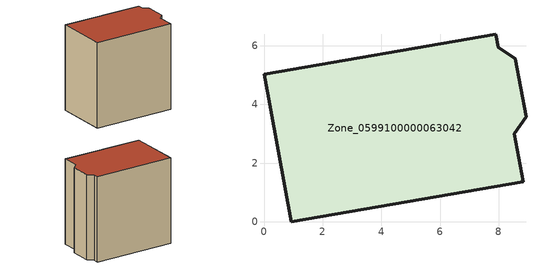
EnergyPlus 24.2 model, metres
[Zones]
Zone_0599100000063042
 floor ground (C_G): 0,5.03 7.9,6.39 7.99,5.95 8.57,5.55 8.93,3.58 8.53,2.99 8.83,1.37 0.93,0 z0
 wall outside (C_F): 0.93,0 8.83,1.37 8.53,2.99 8.93,3.58 8.57,5.55 7.99,5.95 7.9,6.39 0,5.03 0.93,0 z0:8.37
 roof outside (C_R): 7.9,6.39 0,5.03 0.93,0 8.83,1.37 8.53,2.99 8.93,3.58 8.57,5.55 7.99,5.95 z8.37
[BUILDING]
Pand.0599100000063042: North Axis=0; Terrain=City; Loads Convergence Tolerance Value=0.04; Temperature Convergence Tolerance Value=0.4; Solar Distribution=FullExterior; Maximum Number of Warmup Days=25; Minimum Number of Warmup Days=1
[Site:Location]
Rotterdam.The.Hague.AP_ZH_NLD Design_Conditions: Latitude=51.96; Longitude=4.45; Time Zone=1; Elevation=-4.5
[SITE:GROUNDTEMPERATURE:BUILDINGSURFACE]
18, 18, 18, 18, 18, 18, 18, 18, 18, 18, 18, 18
[MATERIAL] Thermal Absorptance=0.9; Solar Absorptance=0.7; Visible Absorptance=0.7
Name | Roughness | Thickness | Conductivity | Density | Specific Heat
G.TI.1946 | MediumSmooth | 0.15 | 1 | 540 | 1210
F.TI.1946 | Rough | 0.3 | 0.857143 | 1920 | 840
R.TI.1946 | MediumRough | 0.2 | 0.1 | 1500 | 1000
[CONSTRUCTION]
C_G: G.TI.1946
C_F: F.TI.1946
C_R: R.TI.1946
[ZONE]
Zone_0599100000063042: Type=1; Multiplier=1; Ceiling Height=Autocalculate; Volume=Autocalculate; Floor Area=autocalculate; Part of Total Floor Area=Yes
[ZONEINFILTRATION:DESIGNFLOWRATE]
Infil_Zone_0599100000063042: Zone or ZoneList or Space or SpaceList=Zone_0599100000063042; Schedule=AlwaysOn; Design Flow Rate Calculation Method=Flow/Area; Flow Rate per Floor Area=0.003; Constant Term Coefficient=1; Temperature Term Coefficient=0; Velocity Term Coefficient=0; Velocity Squared Term Coefficient=0
[HVACTEMPLATE:ZONE:IDEALLOADSAIRSYSTEM]
Zone_0599100000063042: Maximum Heating Supply Air Temperature=50; Minimum Cooling Supply Air Temperature=13; Maximum Heating Supply Air Humidity Ratio=0.0156; Minimum Cooling Supply Air Humidity Ratio=0.0077; Heating Limit=NoLimit; Cooling Limit=NoLimit; Dehumidification Control Type=ConstantSensibleHeatRatio; Cooling Sensible Heat Ratio=0.7; Dehumidification Setpoint=60; Humidification Control Type=None; Humidification Setpoint=30; Outdoor Air Method=None; Outdoor Air Flow Rate per Person=0.00944; Outdoor Air Flow Rate per Zone Floor Area=0; Outdoor Air Flow Rate per Zone=0; Demand Controlled Ventilation Type=None; Outdoor Air Economizer Type=NoEconomizer; Heat Recovery Type=None; Sensible Heat Recovery Effectiveness=0.7; Latent Heat Recovery Effectiveness=0.65
[ZONECONTROL:THERMOSTAT]
ThermostatControl_Zone_0599100000063042: Zone or ZoneList=Zone_0599100000063042; Control Type Schedule=DualSetpointControlType; Control 1=Thermostat_Zone_0599100000063042; Temperature Difference Between Cutout And Setpoint=0
[THERMOSTATSETPOINT:DUALSETPOINT]
Thermostat_Zone_0599100000063042: Heating Setpoint Temperature Schedule=HeatingSetpoint_Zone_0599100000063042; Cooling Setpoint Temperature Schedule=CoolingSetpoint_Zone_0599100000063042
[SCHEDULE:COMPACT]
HeatingSetpoint_Zone_0599100000063042: Through: 12/31, For: AllDays, Until: 24:00, 21
CoolingSetpoint_Zone_0599100000063042: Through: 12/31, For: AllDays, Until: 24:00, 24
DualSetpointControlType: Through: 12/31, For: AllDays, Until: 24:00, 4
AlwaysOn: Through: 12/31, For: AllDays, Until: 24:00, 1
